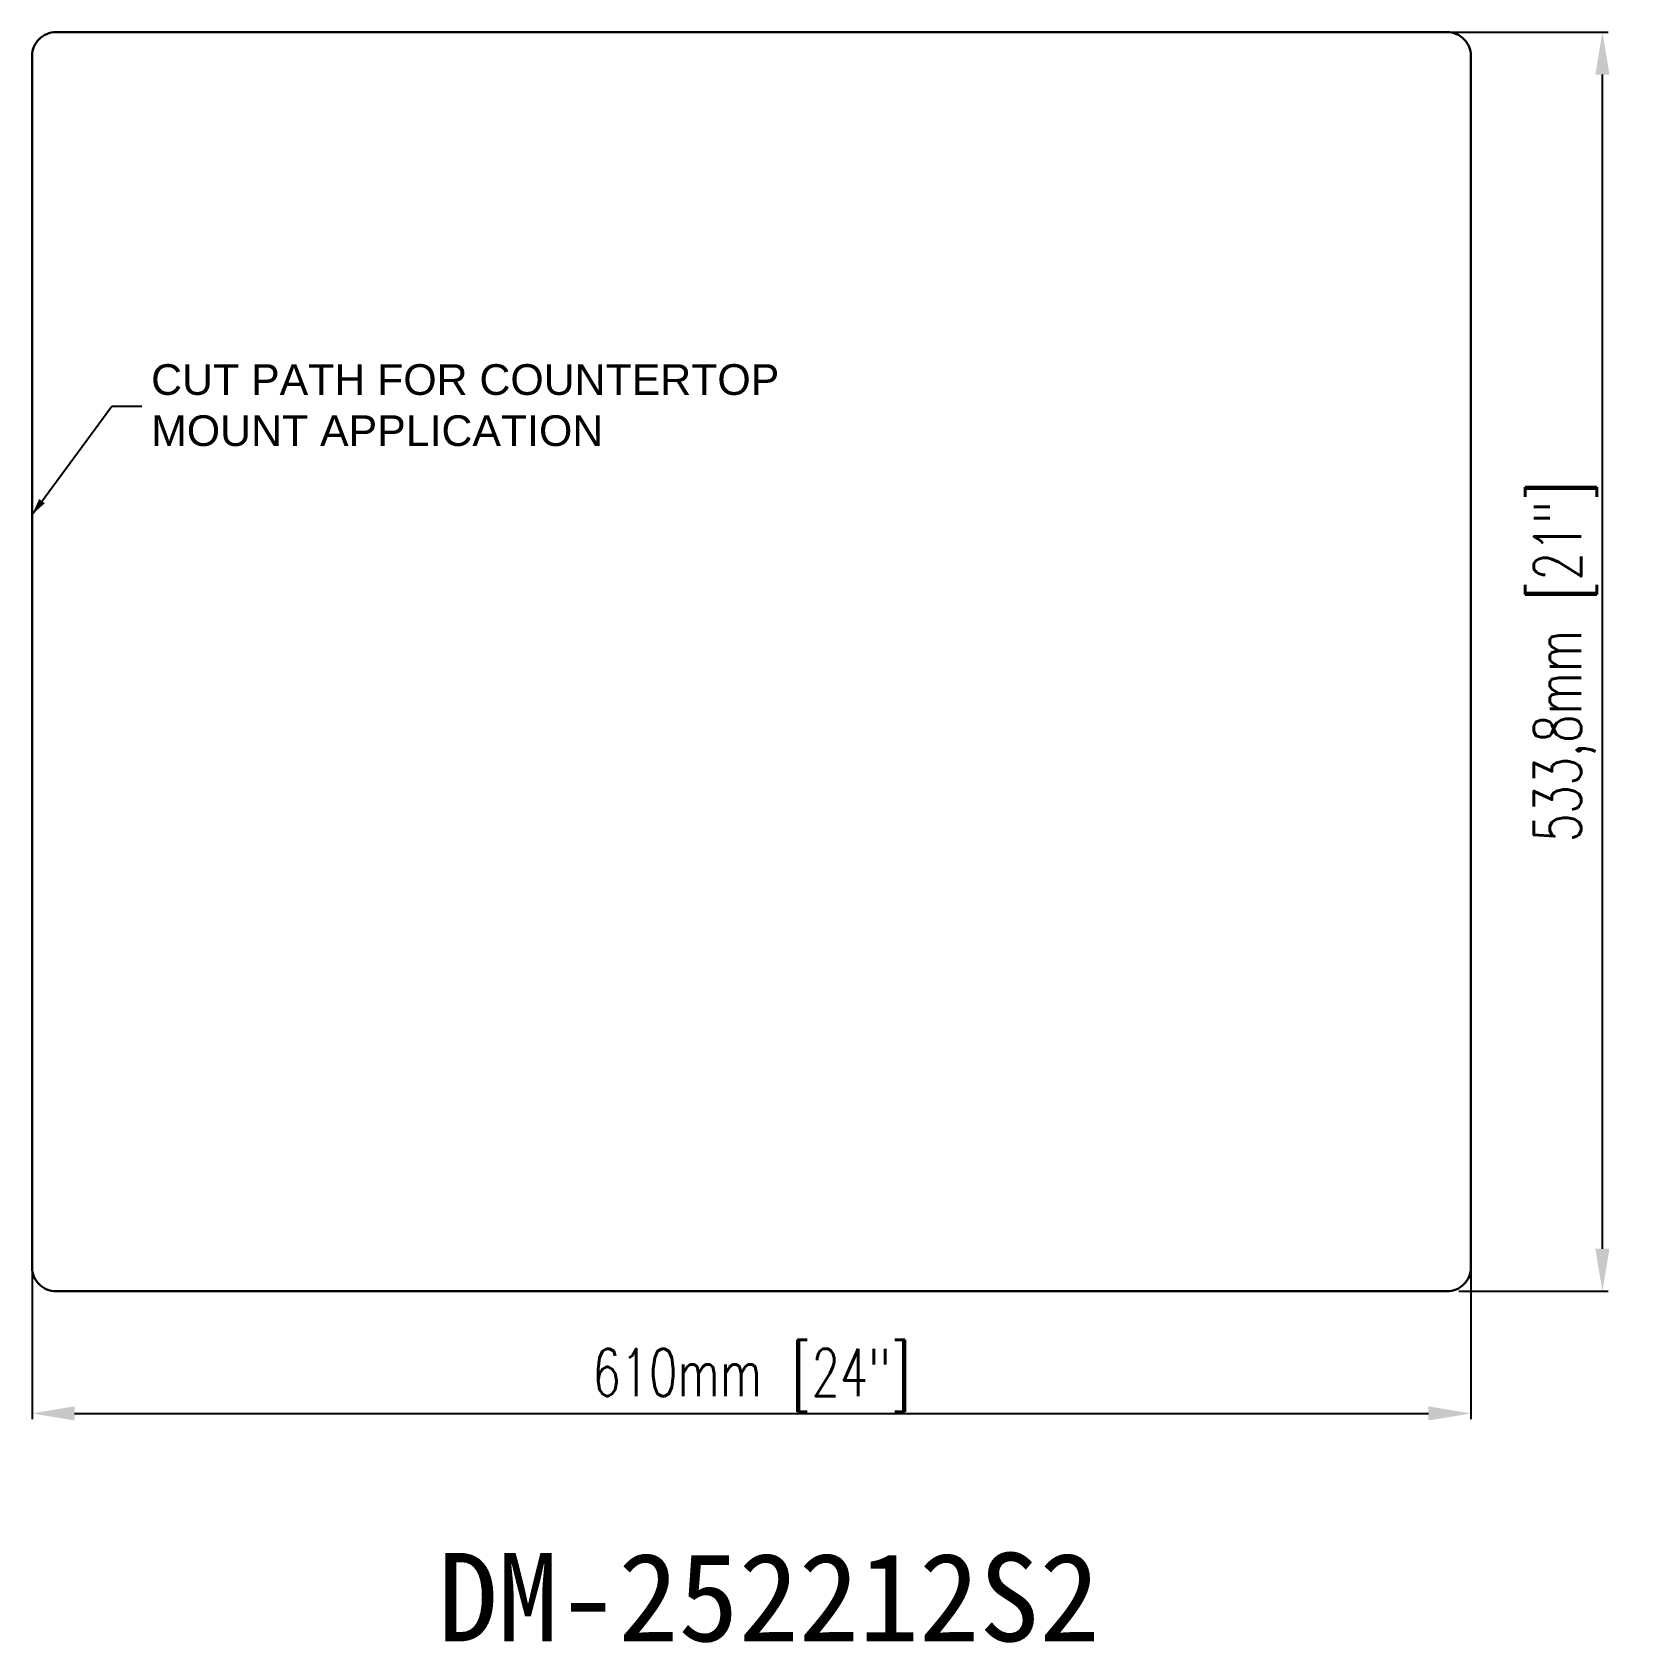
# Model space of a CAD drawing. Header units: millimetres. Extents: x 24811 to 87760, y -117775 to -2257.
# Drawn here: x 87080 to 87760, y -117775 to -117092 of the extents above; entities outside this region: 3.
import ezdxf

# ---------------------------------------------------------------- set-up
doc = ezdxf.new("R2010")
doc.units = ezdxf.units.MM
doc.header["$PDSIZE"] = -1
doc.layers.add('尺寸標注', color=1, linetype='Continuous', lineweight=30)
doc.styles.add('DIM', font='txt.shx', dxfattribs={"width": 0.7, "bigfont": 'chineset.shx'})
doc.dimstyles.new('DIMSTYLE_1', dxfattribs={"dimtxt": 9.5, "dimasz": 7, "dimexe": 0.18, "dimexo": 0.0625, "dimgap": 1, "dimtad": 1, "dimtoh": 1, "dimdsep": 46, "dimtxsty": 'Standard', "dimblk": '_FILLED', "dimcen": 0.09, "dimadec": 0, "dimazin": 0, "dimtp": 0.01, "dimtm": 0.01, "dimtfac": 1, "dimtofl": 0, "dimtmove": 0, "dimatfit": 3, "dimldrblk": '_FILLED', "dimfxl": 1, "dimtolj": 1, "dimarcsym": 0})
doc.dimstyles.new('mm+in', dxfattribs={"dimscale": 2, "dimtxt": 10, "dimasz": 9, "dimexe": 1.25, "dimexo": 0.625, "dimgap": 2, "dimtad": 1, "dimtoh": 1, "dimdec": 1, "dimtxsty": 'DIM', "dimcen": 0, "dimclrd": 1, "dimclre": 1, "dimclrt": 3, "dimadec": 0, "dimazin": 0, "dimtfac": 1, "dimtdec": 1, "dimtmove": 0, "dimatfit": 3, "dimfxl": 1, "dimarcsym": 0})

# ---------------------------------------------------------------- blocks, each defined once
blk = doc.blocks.new('*D45')
at = {"layer": 'Defpoints', "color": 0}
for p in [(87080.43, -117598.16), (87690.43, -117598.16), (87690.43, -117677.86)]:
    blk.add_point(p, dxfattribs=at)
at = {"layer": '尺寸標注', "color": 1, "lineweight": -2}
for p, q in [((87080.43, -117599.41), (87080.43, -117680.36)), ((87690.43, -117599.41), (87690.43, -117680.36)), ((87098.43, -117677.86), (87672.43, -117677.86))]:
    blk.add_line(p, q, dxfattribs=at)
at = {"layer": '尺寸標注', "color": 1}
for points in [[(87098.43, -117674.86), (87098.43, -117680.86), (87080.43, -117677.86)], [(87672.43, -117674.86), (87672.43, -117680.86), (87690.43, -117677.86)]]:
    blk.add_solid(points, dxfattribs=at)
at = {"layer": '尺寸標注', "color": 3, "insert": (87385.43, -117663.86), "char_height": 20, "attachment_point": 5, "style": 'DIM'}
blk.add_mtext('610mm [24"]', dxfattribs=at)
blk = doc.blocks.new('*D46')
at = {"layer": 'Defpoints', "color": 0}
for p in [(87532.33, -117092.23), (87746.22, -117092.23), (87684.03, -117626.03)]:
    blk.add_point(p, dxfattribs=at)
at = {"layer": '尺寸標注', "color": 1, "lineweight": -2}
for p, q in [((87533.58, -117092.23), (87748.72, -117092.23)), ((87746.22, -117608.03), (87746.22, -117110.23)), ((87685.28, -117626.03), (87748.72, -117626.03))]:
    blk.add_line(p, q, dxfattribs=at)
at = {"layer": '尺寸標注', "color": 1}
for points in [[(87743.22, -117110.23), (87749.22, -117110.23), (87746.22, -117092.23)], [(87743.22, -117608.03), (87749.22, -117608.03), (87746.22, -117626.03)]]:
    blk.add_solid(points, dxfattribs=at)
at = {"layer": '尺寸標注', "color": 3, "insert": (87730.55, -117359.13), "char_height": 20, "attachment_point": 5, "rotation": 90, "style": 'DIM'}
blk.add_mtext('533,8mm [21"]', dxfattribs=at)
blk = doc.blocks.new('_FILLED')
at = {"color": 0, "linetype": 'ByBlock'}
blk.add_solid([(0, 0), (-1, 0.214), (-1, -0.214)], dxfattribs=at)

msp = doc.modelspace()

# ---------------------------------------------------------------- linework, layer by layer
at = {"layer": '尺寸標注', "color": 0}
msp.add_lwpolyline([(87090.43, -117092.23), (87680.43, -117092.23, -0.414214), (87690.43, -117102.23), (87690.43, -117616.03, -0.414214), (87680.43, -117626.03), (87090.43, -117626.03, -0.414214), (87080.43, -117616.03), (87080.43, -117102.23, -0.414214)], format="xyb", close=True, dxfattribs=at)

# ---------------------------------------------------------------- texts
at = {"char_height": 20, "attachment_point": 1}
for insert in [(24811.04, -2256.79), (28756.29, -2256.79), (33235.59, -2268.79)]:
    msp.add_mtext('\\A1;', dxfattribs=dict(at, insert=insert))
at = {"lineweight": 9, "insert": (87130.87, -117233), "char_height": 13, "width": 288.6573, "attachment_point": 1}
msp.add_mtext('\\A1;{\\fArial|b0|i0|c0|p34;CUT PATH FOR COUNTERTOP\\PMOUNT APPLICATION}', dxfattribs=at)
at = {"color": 6, "insert": (87252.42, -117737.01), "char_height": 37.5, "attachment_point": 1}
msp.add_mtext_dynamic_manual_height_columns('{\\fSimSun|b0|i0|c134|p34;DM-252212S2}', width=22487.0606, gutter_width=187.5, heights=[0], dxfattribs=at).dxf.set("width", 715.6185)

# ---------------------------------------------------------------- dimensions: what is measured, and where the dimension line sits
at = {"layer": '尺寸標注', "color": 0}
dim = msp.add_linear_dim(base=(87746.22, -117092.23), p1=(87684.03, -117626.03), p2=(87532.33, -117092.23), angle=90, dimstyle='mm+in', override={"dimpost": 'mm', "dimfxl": 0.2}, dxfattribs=at)
dim.commit()
dim.dimension.update_dxf_attribs({"geometry": '*D46', "text_midpoint": (87746.22, -117359.13), "dimtype": 160})
dim = msp.add_linear_dim(base=(87690.43, -117677.86), p1=(87080.43, -117598.16), p2=(87690.43, -117598.16), dimstyle='mm+in', override={"dimpost": 'mm', "dimfxl": 0.2}, dxfattribs=at)
dim.commit()
dim.dimension.update_dxf_attribs({"geometry": '*D45', "text_midpoint": (87385.43, -117677.86), "dimtype": 160})

# ---------------------------------------------------------------- leaders
at = {"layer": '尺寸標注', "color": 1, "ltscale": 5}
msp.add_leader([(87080.43, -117296.69), (87114.18, -117250.84), (87126.94, -117250.84)], dimstyle='DIMSTYLE_1', dxfattribs=at)

doc.saveas('drawing.dxf')
